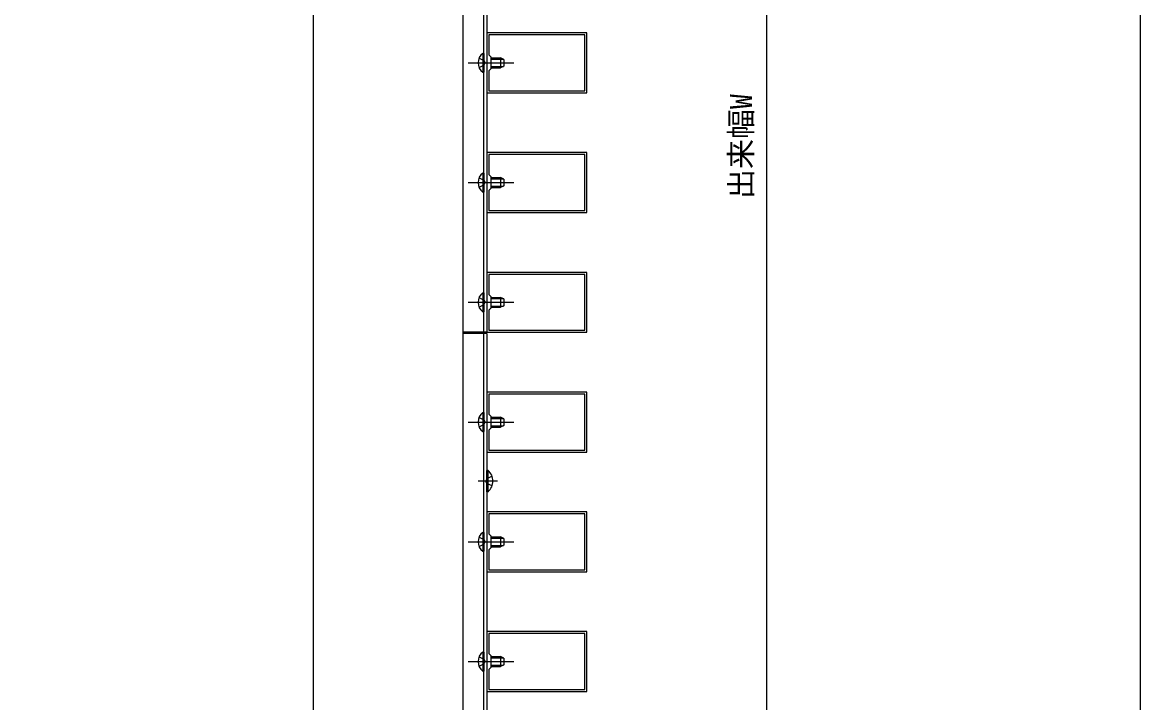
# Model space of a CAD drawing. Units: millimetres, scale not verified. Extents: x -875 to 875, y -1310 to 1300.
# Drawn here: x 315 to 875, y 284 to 625 of the extents above; entities that cross this region are included whole.
import ezdxf
from ezdxf.enums import TextEntityAlignment as Align

# ---------------------------------------------------------------- set-up
doc = ezdxf.new("R2010")
doc.units = ezdxf.units.MM
doc.header["$LTSCALE"] = 4
for name, color, linetype in [('0-3_YKK_11', 7, 'Continuous'), ('0-4_YKK_12', 2, 'Continuous'), ('0-5_YKK_13', 4, 'Continuous'), ('0-6_YKK_D', 6, 'Continuous'), ('0-7_YKK_ZWAK', 7, 'Continuous')]:
    doc.layers.add(name, color=color, linetype=linetype)
doc.styles.add('ＭＳ ゴシック', font='')
doc.styles.get('ＭＳ ゴシック').set_extended_font_data('MS Gothic')

msp = doc.modelspace()

# ---------------------------------------------------------------- linework, layer by layer
at = {"layer": '0-3_YKK_11'}
for points in [[(597.459, 619.912), (547.459, 619.912), (547.459, 589.912), (597.459, 589.912)], [(596.459, 618.912), (548.459, 618.912), (548.459, 608.912), (549.459, 607.912), (549.459, 601.912), (548.459, 600.912), (548.459, 590.912), (596.459, 590.912)], [(597.459, 559.912), (547.459, 559.912), (547.459, 529.912), (597.459, 529.912)], [(596.459, 558.912), (548.459, 558.912), (548.459, 548.912), (549.459, 547.912), (549.459, 541.912), (548.459, 540.912), (548.459, 530.912), (596.459, 530.912)], [(597.459, 499.912), (547.459, 499.912), (547.459, 469.912), (597.459, 469.912)], [(596.459, 498.912), (548.459, 498.912), (548.459, 488.912), (549.459, 487.912), (549.459, 481.912), (548.459, 480.912), (548.459, 470.912), (596.459, 470.912)], [(597.459, 439.912), (547.459, 439.912), (547.459, 409.912), (597.459, 409.912)], [(596.459, 438.912), (548.459, 438.912), (548.459, 428.912), (549.459, 427.912), (549.459, 421.912), (548.459, 420.912), (548.459, 410.912), (596.459, 410.912)], [(597.459, 379.912), (547.459, 379.912), (547.459, 349.912), (597.459, 349.912)], [(596.459, 378.912), (548.459, 378.912), (548.459, 368.912), (549.459, 367.912), (549.459, 361.912), (548.459, 360.912), (548.459, 350.912), (596.459, 350.912)], [(597.459, 319.912), (547.459, 319.912), (547.459, 289.912), (597.459, 289.912)], [(596.459, 318.912), (548.459, 318.912), (548.459, 308.912), (549.459, 307.912), (549.459, 301.912), (548.459, 300.912), (548.459, 290.912), (596.459, 290.912)]]:
    msp.add_lwpolyline(points, close=True, dxfattribs=at)
at = {"layer": '0-4_YKK_12'}
for p, q in [((535.459, 229.912), (535.459, 866.912)), ((460.459, 227.412), (460.459, 785.412)), ((545.959, 229.912), (545.959, 769.312)), ((547.459, 769.312), (547.459, 469.912)), ((547.459, 469.912), (535.459, 469.912)), ((547.459, 469.312), (535.459, 469.312)), ((547.459, 469.312), (547.459, 229.912))]:
    msp.add_line(p, q, dxfattribs=at)
at = {"layer": '0-5_YKK_13'}
for p, q in [((545.45, 609.662), (545.959, 609.662)), ((545.959, 609.662), (545.959, 600.162)), ((549.959, 606.758), (555.649, 606.758)), ((555.959, 606.612), (554.259, 607.412)), ((555.959, 606.612), (555.959, 603.212)), ((537.959, 604.912), (560.959, 604.912)), ((549.959, 603.067), (555.649, 603.067)), ((549.959, 602.412), (554.259, 602.412)), ((555.959, 603.212), (554.259, 602.412)), ((545.45, 549.662), (545.959, 549.662)), ((545.959, 549.662), (545.959, 540.162)), ((537.959, 544.912), (560.959, 544.912)), ((549.959, 546.758), (555.649, 546.758)), ((555.959, 546.612), (554.259, 547.412)), ((555.959, 546.612), (555.959, 543.212)), ((549.959, 543.067), (555.649, 543.067)), ((549.959, 542.412), (554.259, 542.412)), ((555.959, 543.212), (554.259, 542.412)), ((545.45, 489.662), (545.959, 489.662)), ((545.959, 489.662), (545.959, 480.162)), ((537.959, 484.912), (560.959, 484.912)), ((549.959, 486.758), (555.649, 486.758)), ((549.959, 483.067), (555.649, 483.067)), ((549.959, 482.412), (554.259, 482.412)), ((555.959, 486.612), (554.259, 487.412)), ((555.959, 483.212), (554.259, 482.412)), ((555.959, 486.612), (555.959, 483.212)), ((545.45, 429.662), (545.959, 429.662)), ((545.959, 429.662), (545.959, 420.162)), ((549.959, 426.758), (555.649, 426.758)), ((555.959, 426.612), (554.259, 427.412)), ((555.959, 426.612), (555.959, 423.212)), ((537.959, 424.912), (560.959, 424.912)), ((549.959, 423.067), (555.649, 423.067)), ((549.959, 422.412), (554.259, 422.412)), ((555.959, 423.212), (554.259, 422.412)), ((547.459, 390.034), (547.459, 400.634)), ((552.78, 395.334), (543.117, 395.334)), ((547.968, 390.034), (547.459, 390.034)), ((537.959, 364.912), (560.959, 364.912)), ((545.45, 369.662), (545.959, 369.662)), ((545.959, 369.662), (545.959, 360.162)), ((549.959, 366.758), (555.649, 366.758)), ((555.959, 366.612), (554.259, 367.412)), ((555.959, 366.612), (555.959, 363.212)), ((549.959, 363.067), (555.649, 363.067)), ((549.959, 362.412), (554.259, 362.412)), ((555.959, 363.212), (554.259, 362.412)), ((545.45, 309.662), (545.959, 309.662)), ((545.959, 309.662), (545.959, 300.162)), ((537.959, 304.912), (560.959, 304.912)), ((549.959, 306.758), (555.649, 306.758)), ((549.959, 303.067), (555.649, 303.067)), ((555.959, 306.612), (554.259, 307.412)), ((555.959, 303.212), (554.259, 302.412)), ((555.959, 306.612), (555.959, 303.212)), ((549.959, 302.412), (554.259, 302.412))]:
    msp.add_line(p, q, dxfattribs=at)
for points in [[(543.459, 607.262), (545.929, 606.057), (546.538, 604.912)], [(545.45, 609.662), (545.45, 600.162), (545.959, 600.162)], [(549.959, 607.412), (554.259, 607.412), (554.259, 602.412)], [(543.459, 602.562), (545.929, 603.767), (546.538, 604.912)], [(545.45, 549.662), (545.45, 540.162), (545.959, 540.162)], [(543.459, 547.262), (545.929, 546.057), (546.538, 544.912)], [(543.459, 542.562), (545.929, 543.767), (546.538, 544.912)], [(549.959, 547.412), (554.259, 547.412), (554.259, 542.412)], [(545.45, 489.662), (545.45, 480.162), (545.959, 480.162)], [(543.459, 487.262), (545.929, 486.057), (546.538, 484.912)], [(543.459, 482.562), (545.929, 483.767), (546.538, 484.912)], [(549.959, 487.412), (554.259, 487.412), (554.259, 482.412)], [(543.459, 427.262), (545.929, 426.057), (546.538, 424.912)], [(545.45, 429.662), (545.45, 420.162), (545.959, 420.162)], [(549.959, 427.412), (554.259, 427.412), (554.259, 422.412)], [(543.459, 422.562), (545.929, 423.767), (546.538, 424.912)], [(547.968, 390.034), (547.968, 400.634), (547.459, 400.634)], [(550.027, 397.734), (547.454, 396.479), (546.845, 395.334)], [(550.027, 392.934), (547.454, 394.189), (546.845, 395.334)], [(543.459, 367.262), (545.929, 366.057), (546.538, 364.912)], [(543.459, 362.562), (545.929, 363.767), (546.538, 364.912)], [(545.45, 369.662), (545.45, 360.162), (545.959, 360.162)], [(549.959, 367.412), (554.259, 367.412), (554.259, 362.412)], [(545.45, 309.662), (545.45, 300.162), (545.959, 300.162)], [(543.459, 307.262), (545.929, 306.057), (546.538, 304.912)], [(543.459, 302.562), (545.929, 303.767), (546.538, 304.912)], [(549.959, 307.412), (554.259, 307.412), (554.259, 302.412)]]:
    msp.add_lwpolyline(points, dxfattribs=at)
for centre, radius, start, end in [((548.733, 604.912), 5.774, 124.65097, 235.34903), ((548.733, 544.912), 5.774, 124.65097, 235.34903), ((548.733, 484.912), 5.774, 124.65097, 235.34903), ((548.733, 424.912), 5.774, 124.65097, 235.34903), ((543.575, 395.334), 6.884, 309.65098, 50.34902), ((548.733, 364.912), 5.774, 124.65097, 235.34903), ((548.733, 304.912), 5.774, 124.65097, 235.34903)]:
    msp.add_arc(centre, radius, start, end, dxfattribs=at)
at = {"layer": '0-6_YKK_D'}
msp.add_line((687.459, 915.912), (687.459, 241.412), dxfattribs=at)
at = {"layer": '0-7_YKK_ZWAK'}
msp.add_lwpolyline([(-875, -1310), (875, -1310), (875, 1240)], dxfattribs=at)

# ---------------------------------------------------------------- texts
at = {"layer": '0-6_YKK_D', "style": 'ＭＳ ゴシック'}
msp.add_text('出来幅W', height=11, rotation=90, dxfattribs=at).set_placement((683.499, 536.731), align=Align.BOTTOM_LEFT)

doc.saveas('drawing.dxf')
